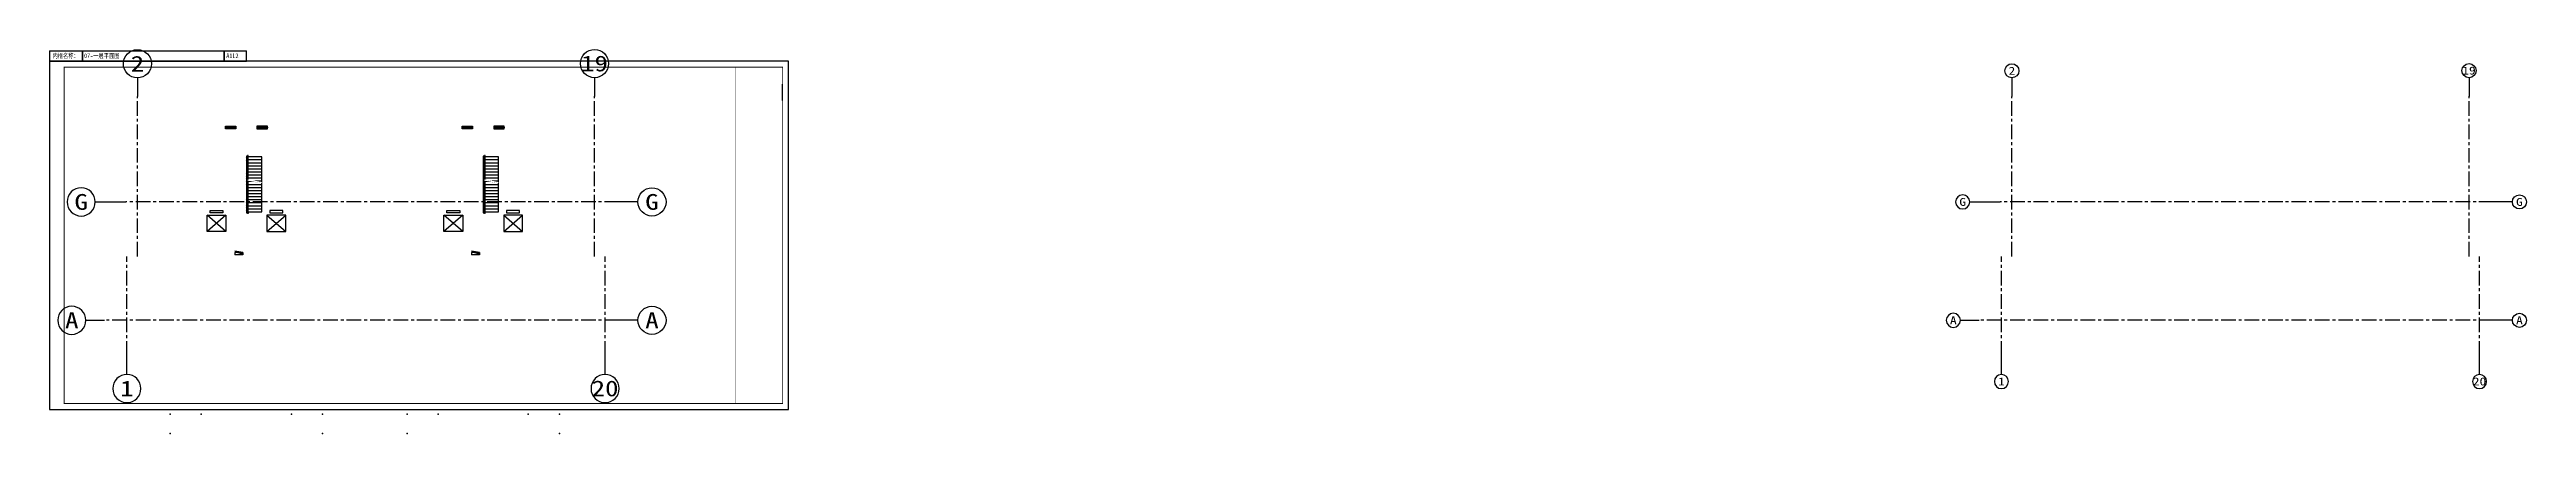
# Model space of a CAD drawing. Extents: x -624355 to 2378000, y 0 to 1700000.
# Drawn here: x -624355 to -413018, y 676075 to 708825 of the extents above; entities that cross this region are included whole.
import ezdxf
from ezdxf.enums import TextEntityAlignment as Align

# ---------------------------------------------------------------- set-up
doc = ezdxf.new("R2010")
doc.units = 0
doc.header["$LTSCALE"] = 1000
doc.header["$MEASUREMENT"] = 0
doc.linetypes.add('CENTER', pattern=[2, 1.25, -0.25, 0.25, -0.25])
doc.layers.get('0').update_dxf_attribs({"linetype": 'CONTINUOUS'})
for name, color, linetype in [('AD-AXIS-AXIS', 1, 'CENTER'), ('AD-AXIS-CRCL', 3, 'CONTINUOUS'), ('AD-AXIS-NUMB', 255, 'CONTINUOUS'), ('AE-EQPM', 70, 'CONTINUOUS'), ('AE-EQPM-KICH', 84, 'CONTINUOUS'), ('AE-HDWR', 8, 'CONTINUOUS'), ('AE-STAR', 51, 'CONTINUOUS'), ('AE-WALL', 255, 'CONTINUOUS'), ('AE-WALL-HACH', 15, 'CONTINUOUS'), ('AE-WIND', 11, 'CONTINUOUS'), ('C-XREF-INT', 7, 'CONTINUOUS'), ('PX-T6-01-BZC-LG$0$P-Hydt-Boxx', 221, 'CONTINUOUS')]:
    doc.layers.add(name, color=color, linetype=linetype)
doc.layers.add('内框', color=8, linetype='CONTINUOUS', plot=False)
doc.layers.get('C-XREF-INT').off()
doc.styles.add('TH-STYLE1', font='', dxfattribs={"width": 0.7})
doc.styles.add('黑体', font='simhei.ttf')
doc.styles.get('TH-STYLE1').set_extended_font_data('SimSun')

# ---------------------------------------------------------------- blocks, each defined once
blk = doc.blocks.new('THAPE_A1L2_inner')
blk.add_line((1251, 527), (1251, 555))
at = {"layer": '内框'}
for p, q in [((0, 611.6), (0, 594)), ((0, 611.6), (336, 611.6)), ((0, 594), (56, 594)), ((32, 594), (0, 594)), ((96, 594), (32, 594)), ((56, 594), (56, 611.6)), ((56, 611.6), (56, 594)), ((56, 594), (298.1, 594)), ((224, 594), (96, 594)), ((336, 594), (224, 594)), ((298.1, 594), (298.1, 611.6)), ((298.1, 611.6), (298.1, 594)), ((298.1, 594), (336, 594)), ((336, 594), (336, 611.6))]:
    blk.add_line(p, q, dxfattribs=at)
blk.add_lwpolyline([(0, 0), (1261, 0), (1261, 594), (0, 594)], close=True, dxfattribs=at)
at = {"layer": '内框', "const_width": 1.4}
blk.add_lwpolyline([(25, 584), (25, 10), (1251, 10), (1251, 584)], close=True, dxfattribs=at)
at = {"layer": '内框', "const_width": 0.5}
blk.add_lwpolyline([(1171, 584), (1171, 10)], dxfattribs=at)
at = {"layer": '内框', "style": '黑体', "width": 0.8}
for s, p in [('内框名称：', (5.1, 599.3)), ('A1L2', (301.6, 599.3))]:
    blk.add_text(s, height=8, dxfattribs=at).set_placement(p)
blk.add_attdef('内框名称', (58.9, 599.3), '', height=8, dxfattribs=at)
blk = doc.blocks.new('*U11')
at = {"layer": 'PX-T6-01-BZC-LG$0$P-Hydt-Boxx', "ltscale": 0.7}
for p, q in [((350, 200), (-350, 200)), ((-350, 200), (-350, 0)), ((350, 0), (-350, 0)), ((350, 200), (-333, 287)), ((350, 200), (350, 0))]:
    blk.add_line(p, q, dxfattribs=at)
blk.add_solid([(350, 200), (350, 0), (-350, 0)], dxfattribs=at)
blk = doc.blocks.new('*U61')
for p, q in [((900, 60), (0, 60)), ((900, 0), (0, 0))]:
    blk.add_line(p, q)
for points in [[(60, 0), (0, 0), (0, 60), (60, 60)], [(840, 0), (900, 0), (900, 60), (840, 60)]]:
    blk.add_lwpolyline(points, close=True)
blk = doc.blocks.new('DT')
at = {"layer": 'AE-EQPM'}
for p, q in [((357604, 339947), (357604, 341347)), ((357604, 341347), (359204, 341347)), ((359204, 341347), (357604, 339947)), ((359204, 339947), (357604, 341347)), ((357854, 341547), (357854, 341747)), ((357854, 341747), (358954, 341747)), ((358954, 341547), (357854, 341547)), ((358954, 341747), (358954, 341547)), ((359204, 341347), (359204, 339947)), ((359204, 339947), (357604, 339947))]:
    blk.add_line(p, q, dxfattribs=at)
blk = doc.blocks.new('1_190929172425357657')
at = {"layer": 'AE-STAR', "linetype": 'Continuous', "ltscale": 0.5, "flags": 128}
for points in [[(-2494, 0), (-4680, 0), (-4680, -1200), (-2705, -1200), (-2494, 0)], [(-4420, 0), (-4420, -1200)], [(-4160, 0), (-4160, -1200)], [(-3900, 0), (-3900, -1200)], [(-3640, 0), (-3640, -1200)], [(-3380, 0), (-3380, -1200)], [(-3120, 0), (-3120, -1200)], [(-2860, 0), (-2860, -1200)], [(-2705, -1200), (0, -1200), (0, 0), (-2494, 0), (-2705, -1200)], [(-2600, 0), (-2600, -603)], [(-2340, -1200), (-2340, 0)], [(-2080, -1200), (-2080, 0)], [(-1820, -1200), (-1820, 0)], [(-1560, -1200), (-1560, 0)], [(-1300, -1200), (-1300, 0)], [(-1040, -1200), (-1040, 0)], [(-780, -1200), (-780, 0)], [(-520, -1200), (-520, 0)], [(-260, -1200), (-260, 0)], [(0, -1200), (0, 0)], [(-2600, -1200), (-2600, -603)]]:
    blk.add_lwpolyline(points, dxfattribs=at)
for points in [[(-4680, -1140), (-4800, -1140), (-4800, -1200), (-4680, -1200)], [(0, -1140), (-2694, -1140), (-2705, -1200), (0, -1200)]]:
    blk.add_wipeout(points).dxf.layer = 'AE-HDWR'
for points in [[(-2690, -1140), (-4680, -1140), (-4680, -1200), (-2700, -1200)], [(120, -1140), (0, -1140), (0, -1200), (120, -1200)]]:
    blk.add_wipeout(points).dxf.layer = 'AE-HDWR'
at = {"layer": 'AE-HDWR', "linetype": 'Continuous', "ltscale": 0.5, "flags": 128}
for points in [[(-4680, -1140), (-4800, -1140)], [(-4800, -1140), (-4800, -1200)], [(-4800, -1200), (-4680, -1200)], [(-2690, -1140), (-4680, -1140)], [(-4680, -1200), (-2700, -1200)], [(-2694, -1140), (-2705, -1200)], [(-2705, -1200), (0, -1200)], [(-2700, -1200), (-2690, -1140)], [(0, -1140), (-2694, -1140)], [(120, -1140), (0, -1140)], [(0, -1200), (120, -1200)], [(120, -1200), (120, -1140)]]:
    blk.add_lwpolyline(points, dxfattribs=at)
blk.add_wipeout([(-2544, 0), (-2444, 0), (-2656, -1200), (-2756, -1200)])
blk.add_wipeout([(-2645, -570), (-2499, -596), (-2555, -630), (-2701, -604)])
blk = doc.blocks.new('_A-axiso')
blk.add_circle((0, 0), 0.5)
at = {"layer": 'AD-AXIS-NUMB', "style": 'TH-STYLE1', "width": 0.7}
blk.add_attdef('A', text='', height=0.56, dxfattribs=at).set_placement((-0.25, -0.28), (0.25, -0.28), align=Align.FIT)
blk = doc.blocks.new('7#一层轴网')
at = {"layer": 'AD-AXIS-AXIS'}
for p, q in [((900, 5450, 0), (900, 19100, 0)), ((39900, 5450, 0), (39900, 19113, 0)), ((42002, 10100), (-100, 10100, 0)), ((0, -3020, 0), (0, 5450, 0)), ((40800, -3020, 0), (40800, 5450, 0)), ((42002, 0), (-1900, 0))]:
    blk.add_line(p, q, dxfattribs=at)
at = {"layer": 'AD-AXIS-CRCL'}
for p, q in [((900, 20687, 0), (900, 19087, 0)), ((39900, 20700, 0), (39900, 19100, 0)), ((-2700, 10100, 0), (-100, 10100, 0)), ((43602, 10100, 0), (42002, 10100)), ((-3500, 0, 0), (-1900, 0, 0)), ((43602, 0, 0), (42002, 0)), ((0, -4620, 0), (0, -3020, 0)), ((40800, -4620, 0), (40800, -3020, 0))]:
    blk.add_line(p, q, dxfattribs=at)
ref = blk.add_blockref('_A-axiso', (900, 21287, 0), dxfattribs=dict(at, xscale=1200, yscale=1200, zscale=1200, rotation=180))
ref.add_attrib('A', '2', dxfattribs={"layer": 'AD-AXIS-NUMB', "height": 672, "style": 'TH-STYLE1', "width": 1.256473}).set_placement((900, 21287, 0), align=Align.MIDDLE)
ref = blk.add_blockref('_A-axiso', (39900, 21300, 0), dxfattribs=dict(at, xscale=1200, yscale=1200, zscale=1200, rotation=180))
ref.add_attrib('A', '19', dxfattribs={"layer": 'AD-AXIS-NUMB', "height": 672, "style": 'TH-STYLE1', "width": 1.256473}).set_placement((39900, 21300, 0), align=Align.MIDDLE)
ref = blk.add_blockref('_A-axiso', (-3300, 10100, 0), dxfattribs=dict(at, xscale=-1200, yscale=1200, zscale=1200, rotation=180))
ref.add_attrib('A', 'G', dxfattribs={"layer": 'AD-AXIS-NUMB', "height": 672, "style": 'TH-STYLE1', "width": 1.256473}).set_placement((-3300, 10100, 0), align=Align.MIDDLE)
ref = blk.add_blockref('_A-axiso', (44202, 10100, 0), dxfattribs=dict(at, xscale=1200, yscale=1200, zscale=1200, rotation=180))
ref.add_attrib('A', 'G', dxfattribs={"layer": 'AD-AXIS-NUMB', "height": 672, "style": 'TH-STYLE1', "width": 1.256473}).set_placement((44202, 10100, 0), align=Align.MIDDLE)
ref = blk.add_blockref('_A-axiso', (-4100, 0, 0), dxfattribs=dict(at, xscale=-1200, yscale=1200, zscale=1200, rotation=180))
ref.add_attrib('A', 'A', dxfattribs={"layer": 'AD-AXIS-NUMB', "height": 672, "style": 'TH-STYLE1', "width": 1.256473}).set_placement((-4100, 0, 0), align=Align.MIDDLE)
ref = blk.add_blockref('_A-axiso', (44202, 0, 0), dxfattribs=dict(at, xscale=1200, yscale=1200, zscale=1200, rotation=180))
ref.add_attrib('A', 'A', dxfattribs={"layer": 'AD-AXIS-NUMB', "height": 672, "style": 'TH-STYLE1', "width": 1.256473}).set_placement((44202, 0, 0), align=Align.MIDDLE)
ref = blk.add_blockref('_A-axiso', (0, -5220, 0), dxfattribs=dict(at, xscale=-1200, yscale=1200, zscale=1200))
ref.add_attrib('A', '1', dxfattribs={"layer": 'AD-AXIS-NUMB', "height": 672, "style": 'TH-STYLE1', "width": 1.256473}).set_placement((0, -5220, 0), align=Align.MIDDLE)
ref = blk.add_blockref('_A-axiso', (40800, -5220, 0), dxfattribs=dict(at, xscale=-1200, yscale=1200, zscale=1200))
ref.add_attrib('A', '20', dxfattribs={"layer": 'AD-AXIS-NUMB', "height": 672, "style": 'TH-STYLE1', "width": 1.256473}).set_placement((40800, -5220, 0), align=Align.MIDDLE)

msp = doc.modelspace()

# ---------------------------------------------------------------- hatches: boundary and pattern name
at = {"layer": 'AE-WALL-HACH'}
h = msp.add_hatch(dxfattribs=at)
h.set_pattern_fill('ANSI31', color=256, scale=100)
h.set_pattern_definition([(45, (-1000000, 0), (-112.2532, 112.2532), [])])
edge = h.paths.add_edge_path()
edge.add_line((-607395, 694985), (-607455, 694985))
edge.add_line((-607455, 694985), (-607455, 699725))
edge.add_line((-607455, 699725), (-607555, 699725))
edge.add_line((-607555, 699725), (-607555, 694885))
edge.add_line((-607555, 694885), (-607395, 694885))
h = msp.add_hatch(dxfattribs=at)
h.set_pattern_fill('ANSI31', color=256, scale=100)
h.set_pattern_definition([(45, (-979800, 0), (-112.2532, 112.2532), [])])
edge = h.paths.add_edge_path()
edge.add_line((-587195, 694985), (-587255, 694985))
edge.add_line((-587255, 694985), (-587255, 699725))
edge.add_line((-587255, 699725), (-587355, 699725))
edge.add_line((-587355, 699725), (-587355, 694885))
edge.add_line((-587355, 694885), (-587195, 694885))

# ---------------------------------------------------------------- linework, layer by layer
at = {"layer": 'AD-AXIS-AXIS'}
for p, q in [((-616855, 691175), (-616855, 704825)), ((-577855, 691175), (-577855, 704838)), ((-617755, 682705, 0), (-617755, 691175, 0)), ((-576955, 682705), (-576955, 691175)), ((-575753, 685725, 0), (-619655, 685725, 0))]:
    msp.add_line(p, q, dxfattribs=at)
at = {"layer": 'AD-AXIS-CRCL'}
for p, q in [((-616855, 706412), (-616855, 704812)), ((-577855, 706425), (-577855, 704825)), ((-620455, 695825, 0), (-617855, 695825)), ((-574153, 695825, 0), (-575753, 695825, 0)), ((-621255, 685725, 0), (-619655, 685725, 0)), ((-574153, 685725, 0), (-575753, 685725, 0)), ((-617755, 681105), (-617755, 682705)), ((-576955, 681105), (-576955, 682705))]:
    msp.add_line(p, q, dxfattribs=at)
at = {"layer": 'AE-EQPM-KICH'}
for p in [(-614055, 677725), (-611405, 677725), (-603705, 677725), (-601055, 677725), (-593855, 677725), (-591205, 677725), (-583505, 677725), (-580855, 677725), (-614055, 676075), (-601055, 676075), (-593855, 676075), (-580855, 676075)]:
    msp.add_point(p, dxfattribs=at)
at = {"layer": 'AE-WALL'}
for points in [[(-607555, 699742), (-607555, 699693)], [(-607395, 694985), (-607455, 694985), (-607455, 699725), (-607555, 699725), (-607555, 694885), (-607395, 694885)], [(-607393, 699725), (-607455, 699725), (-607455, 699693)], [(-587355, 699742), (-587355, 699693)], [(-587195, 694985), (-587255, 694985), (-587255, 699725), (-587355, 699725), (-587355, 694885), (-587195, 694885)], [(-587193, 699725), (-587255, 699725), (-587255, 699693)], [(-607475, 694885), (-607355, 694885)], [(-607455, 694985), (-607355, 694985)], [(-587275, 694885), (-587155, 694885)], [(-587255, 694985), (-587155, 694985)]]:
    msp.add_lwpolyline(points, dxfattribs=at)
at = {"layer": 'AE-WIND'}
for points in [[(-609355, 702275), (-608455, 702275), (-608455, 702075), (-609355, 702075)], [(-605755, 702275), (-606655, 702275), (-606655, 702075), (-605755, 702075)], [(-589155, 702275), (-588255, 702275), (-588255, 702075), (-589155, 702075)], [(-585555, 702275), (-586455, 702275), (-586455, 702075), (-585555, 702075)]]:
    msp.add_lwpolyline(points, close=True, dxfattribs=at)

# ---------------------------------------------------------------- block references
for p in [(-968509, 353348), (-948309, 353348)]:
    msp.add_blockref('DT', p)
at = {"xscale": -1}
for p in [(-246600, 353348), (-226400, 353348)]:
    msp.add_blockref('DT', p, dxfattribs=at)
at = {"layer": 'AD-AXIS-CRCL'}
ref = msp.add_blockref('_A-axiso', (-616855, 707612), dxfattribs=dict(at, xscale=2400, yscale=2400, zscale=2400, rotation=180))
ref.add_attrib('A', '2', dxfattribs={"layer": 'AD-AXIS-NUMB', "height": 1344, "style": 'TH-STYLE1', "width": 1.256473}).set_placement((-616855, 707612), align=Align.MIDDLE)
ref = msp.add_blockref('_A-axiso', (-577855, 707625), dxfattribs=dict(at, xscale=2400, yscale=2400, zscale=2400, rotation=180))
ref.add_attrib('A', '19', dxfattribs={"layer": 'AD-AXIS-NUMB', "height": 1344, "style": 'TH-STYLE1', "width": 1.256473}).set_placement((-577855, 707625), align=Align.MIDDLE)
ref = msp.add_blockref('_A-axiso', (-621655, 695825, 0), dxfattribs=dict(at, xscale=-2400, yscale=2400, zscale=2400, rotation=180))
ref.add_attrib('A', 'G', dxfattribs={"layer": 'AD-AXIS-NUMB', "height": 1344, "style": 'TH-STYLE1', "width": 1.256473}).set_placement((-621655, 695825, 0), align=Align.MIDDLE)
ref = msp.add_blockref('_A-axiso', (-572953, 695825, 0), dxfattribs=dict(at, xscale=2400, yscale=2400, zscale=2400, rotation=180))
ref.add_attrib('A', 'G', dxfattribs={"layer": 'AD-AXIS-NUMB', "height": 1344, "style": 'TH-STYLE1', "width": 1.256473}).set_placement((-572953, 695825, 0), align=Align.MIDDLE)
ref = msp.add_blockref('_A-axiso', (-622455, 685725, 0), dxfattribs=dict(at, xscale=-2400, yscale=2400, zscale=2400, rotation=180))
ref.add_attrib('A', 'A', dxfattribs={"layer": 'AD-AXIS-NUMB', "height": 1344, "style": 'TH-STYLE1', "width": 1.256473}).set_placement((-622455, 685725, 0), align=Align.MIDDLE)
ref = msp.add_blockref('_A-axiso', (-572953, 685725, 0), dxfattribs=dict(at, xscale=2400, yscale=2400, zscale=2400, rotation=180))
ref.add_attrib('A', 'A', dxfattribs={"layer": 'AD-AXIS-NUMB', "height": 1344, "style": 'TH-STYLE1', "width": 1.256473}).set_placement((-572953, 685725, 0), align=Align.MIDDLE)
ref = msp.add_blockref('_A-axiso', (-617755, 679905), dxfattribs=dict(at, xscale=-2400, yscale=2400, zscale=2400))
ref.add_attrib('A', '1', dxfattribs={"layer": 'AD-AXIS-NUMB', "height": 1344, "style": 'TH-STYLE1', "width": 1.256473}).set_placement((-617755, 679905), align=Align.MIDDLE)
ref = msp.add_blockref('_A-axiso', (-576955, 679905), dxfattribs=dict(at, xscale=-2400, yscale=2400, zscale=2400))
ref.add_attrib('A', '20', dxfattribs={"layer": 'AD-AXIS-NUMB', "height": 1344, "style": 'TH-STYLE1', "width": 1.256473}).set_placement((-576955, 679905), align=Align.MIDDLE)
at = {"layer": 'AE-WIND', "extrusion": (0, 0, -1), "xscale": -1, "zscale": -1, "rotation": 180}
for p in [(608455, 702205), (588255, 702205)]:
    msp.add_blockref('*U61', p, dxfattribs=at)
at = {"layer": 'AE-WIND', "extrusion": (0, 0, -1), "zscale": -1, "rotation": 180}
for p in [(606655, 702205), (586455, 702205)]:
    msp.add_blockref('*U61', p, dxfattribs=at)
at = {"layer": 'C-XREF-INT'}
msp.add_blockref('7#一层轴网', (-457820, 685725, 0), dxfattribs=at)
at = {"layer": 'PX-T6-01-BZC-LG$0$P-Hydt-Boxx', "ltscale": 0.7}
for p in [(-608205, 691325), (-588005, 691325)]:
    msp.add_blockref('*U11', p, dxfattribs=at)
at = {"layer": '内框', "xscale": 50, "yscale": 50, "zscale": 50}
msp.add_blockref('THAPE_A1L2_inner', (-624355, 678128), dxfattribs=at).add_auto_attribs({'内框名称': '07-一层平面图'})

# ---------------------------------------------------------------- next in the draw order: block references
at = {"rotation": 270}
for p in [(-606255, 694985), (-586055, 694985)]:
    msp.add_blockref('1_190929172425357657', p, dxfattribs=at)

# ---------------------------------------------------------------- next in the draw order: linework, layer by layer
at = {"layer": 'AD-AXIS-AXIS'}
msp.add_line((-575753, 695825, 0), (-617855, 695825, 0), dxfattribs=at)

doc.saveas('drawing.dxf')
